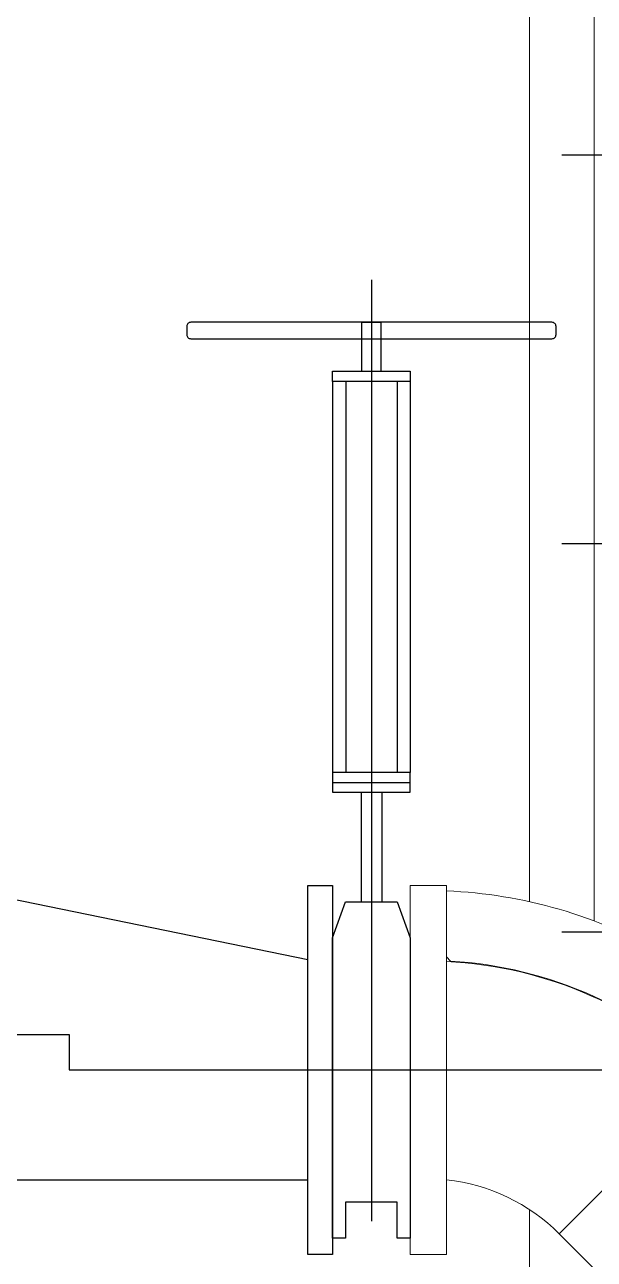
# Model space of a CAD drawing. Extents: x -160 to 364724, y -100 to 7353297.
# Drawn here: x 360704.842 to 360705.282, y 7352441.972 to 7352442.926 of the extents above; entities that cross this region are included whole.
import ezdxf

# ---------------------------------------------------------------- set-up
doc = ezdxf.new("R2010")
doc.units = 0
doc.header["$LTSCALE"] = 5
doc.linetypes.add('________________', pattern=[0])
doc.linetypes.add('SGC_DASHDOT', pattern=[1, 0.5, -0.25, 0, -0.25])
for name, color, linetype in [('BOMBA', 1, 'Continuous'), ('FLANGES', 2, 'Continuous'), ('SANC_COTAS', 1, 'Continuous'), ('SGC-Conexoes (Linhas Externas)', 3, 'Continuous'), ('SGC-Eixos', 253, 'SGC_DASHDOT'), ('SGC-Valvulas (Acionamento)', 2, 'Continuous')]:
    doc.layers.add(name, color=color, linetype=linetype)
doc.layers.add('ESCADA', color=2, linetype='Continuous', lineweight=20)

# ---------------------------------------------------------------- blocks, each defined once
blk = doc.blocks.new('A$Cbd690669')
at = {"layer": 'FLANGES'}
for points in [[(0, -0.17), (0, 0.17), (0.02, 0.17), (0.02, -0.17)], [(0.3, -0.115), (0.3, 0.17), (0.281, 0.17), (0.281, -0.115)]]:
    blk.add_lwpolyline(points, close=True, dxfattribs=at)
at = {"layer": 'SGC-Conexoes (Linhas Externas)'}
for p, q in [((0.281, 0.1125), (0.02, 0.1125)), ((0.281, -0.0575), (0.02, -0.111))]:
    blk.add_line(p, q, dxfattribs=at)

msp = doc.modelspace()

# ---------------------------------------------------------------- linework, layer by layer
at = {"layer": 'BOMBA', "linetype": '________________', "lineweight": 9}
for p, q in [((360705.16795, 7352442.20555), (360705.17111, 7352442.20238)), ((360705.31452, 7352442.05134), (360705.2577, 7352441.99453)), ((360705.31452, 7352442.05134), (360705.2577, 7352441.99453)), ((360705.2577, 7352441.99453), (360705.25502, 7352441.99184)), ((360705.2577, 7352441.99453), (360705.25502, 7352441.99184)), ((360705.25502, 7352441.99184), (360705.29673, 7352441.95012))]:
    msp.add_line(p, q, dxfattribs=at)
msp.add_lwpolyline([(360705.16795, 7352442.26077), (360705.13995, 7352442.26077), (360705.13995, 7352441.97577), (360705.16795, 7352441.97577)], close=True, dxfattribs=at)
at = {"layer": 'BOMBA', "linetype": '________________', "lineweight": 9, "extrusion": (0, 0, -1)}
for centre, radius, start, end in [((-360705.15295, 7352441.89026), 0.36665, 92.34468, 120), ((-360705.15295, 7352441.88977), 0.14435, 95.96461, 135)]:
    msp.add_arc(centre, radius, start, end, dxfattribs=at)
at = {"layer": 'BOMBA', "linetype": '________________', "lineweight": 9}
for centre, end in [((360705.15295, 7352441.89026), 86.66863), ((360705.15295, 7352441.88977), 87.25007)]:
    msp.add_arc(centre, 0.31265, 45, end, dxfattribs=at)
at = {"layer": 'ESCADA'}
for p, q in [((360705.23212, 7352445.26477), (360705.23212, 7352442.24826)), ((360705.28212, 7352445.26477), (360705.28212, 7352442.2334)), ((360705.23212, 7352442.01046), (360705.23212, 7352441.40081)), ((360705.23212, 7352442.01046), (360705.23212, 7352441.40081))]:
    msp.add_line(p, q, dxfattribs=at)
at = {"layer": 'FLANGES', "ltscale": 0.3}
for p, q in [((360705.07995, 7352442.65015), (360705.07995, 7352442.34793)), ((360705.09013, 7352442.65015), (360705.09013, 7352442.34793)), ((360705.12976, 7352442.65015), (360705.12976, 7352442.34793)), ((360705.13995, 7352442.65015), (360705.13995, 7352442.34793)), ((360705.10195, 7352442.33283), (360705.10195, 7352442.24827)), ((360705.11795, 7352442.33283), (360705.11795, 7352442.24827))]:
    msp.add_line(p, q, dxfattribs=at)
at = {"layer": 'FLANGES'}
msp.add_line((360705.13995, 7352442.33996), (360705.07995, 7352442.33996), dxfattribs=at)
for points in [[(360705.13995, 7352442.65811), (360705.13995, 7352442.65015), (360705.07995, 7352442.65015), (360705.07995, 7352442.65811)], [(360705.13995, 7352442.34793), (360705.07995, 7352442.34793), (360705.07995, 7352442.33283), (360705.13995, 7352442.33283)]]:
    msp.add_lwpolyline(points, close=True, dxfattribs=at)
at = {"layer": 'FLANGES', "ltscale": 0.3}
msp.add_lwpolyline([(360705.13995, 7352442.22027), (360705.13995, 7352441.98827), (360705.12995, 7352441.98827), (360705.12995, 7352442.01627), (360705.08995, 7352442.01627), (360705.08995, 7352441.98827), (360705.07995, 7352441.98827), (360705.07995, 7352442.22027), (360705.08995, 7352442.24827), (360705.12995, 7352442.24827)], close=True, dxfattribs=at)
at = {"layer": 'SGC-Eixos'}
for p, q in [((360705.45129, 7352442.82477), (360705.25712, 7352442.82477)), ((360705.45083, 7352442.52477), (360705.25712, 7352442.52477)), ((360705.43629, 7352442.22477), (360705.25712, 7352442.22477))]:
    msp.add_line(p, q, dxfattribs=at)
at = {"layer": 'SGC-Eixos', "ltscale": 2}
msp.add_line((360705.10995, 7352442.72848), (360705.10995, 7352442.00157), dxfattribs=at)
msp.add_lwpolyline([(360703.30345, 7352442.14577), (360704.87656, 7352442.14577), (360704.87656, 7352442.11827), (360705.42427, 7352442.11827)], dxfattribs=at)
at = {"layer": 'SGC-Valvulas (Acionamento)', "color": 3}
msp.add_lwpolyline([(360705.24939, 7352442.69577), (360704.9705, 7352442.69577, 0.414214), (360704.96733, 7352442.6926), (360704.96733, 7352442.68627, 0.414214), (360704.9705, 7352442.6831), (360705.24939, 7352442.6831, 0.414214), (360705.25256, 7352442.68627), (360705.25256, 7352442.6926, 0.414214)], format="xyb", close=True, dxfattribs=at)
at = {"layer": 'SGC-Valvulas (Acionamento)'}
msp.add_lwpolyline([(360705.10256, 7352442.65811), (360705.10256, 7352442.69577), (360705.11733, 7352442.69577), (360705.11733, 7352442.65811)], dxfattribs=at)

# ---------------------------------------------------------------- block references
at = {"layer": 'SANC_COTAS', "xscale": -1, "rotation": 180}
msp.add_blockref('A$Cbd690669', (360704.77995, 7352442.14577), dxfattribs=at)

doc.saveas('drawing.dxf')
